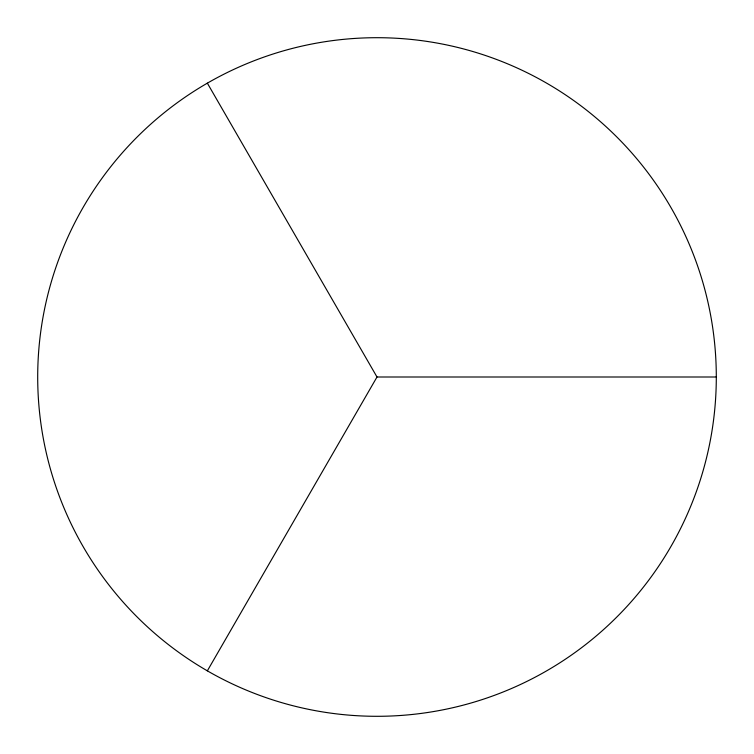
<?xml version="1.0" encoding="UTF-8"?>
<svg xmlns="http://www.w3.org/2000/svg" width="754" height="754" viewBox="0 0 754 754"><rect width="100%" height="100%" fill="white"/><g stroke="black" fill="none" stroke-linecap="round" stroke-linejoin="round"><path stroke-width="1.13" d="M207.35 670.843L377 377L716.3 377A339.3 339.3 0 0 1 207.35 670.843A339.3 339.3 0 0 1 207.35 83.157A339.3 339.3 0 0 1 716.3 377M207.35 83.157L377 377"/></g></svg>
